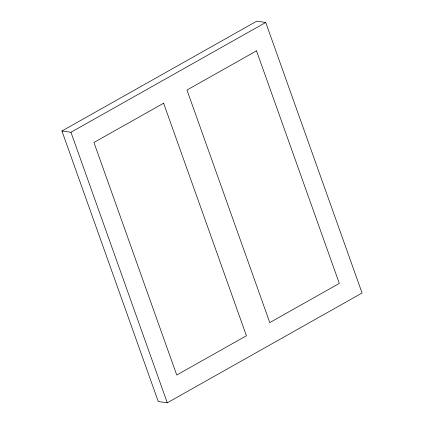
<?xml version="1.0" encoding="UTF-8"?>
<svg xmlns="http://www.w3.org/2000/svg" width="424" height="424" viewBox="0 0 424 424"><rect width="100%" height="100%" fill="white"/><g stroke="black" fill="none" stroke-linecap="round" stroke-linejoin="round"><path stroke-width="0.64" d="M61.936 131L256.716 21.2L265.737 22.467L362.064 293L167.284 402.8L158.263 401.533L61.936 131L70.951 132.267L265.737 22.467M70.951 132.267L167.284 402.8M163.622 103.212L93.943 142.491L176.744 375.033L246.424 335.75L163.622 103.212M256.499 50.843L186.968 90.042L269.781 322.6L339.311 283.407L256.499 50.843"/></g></svg>
